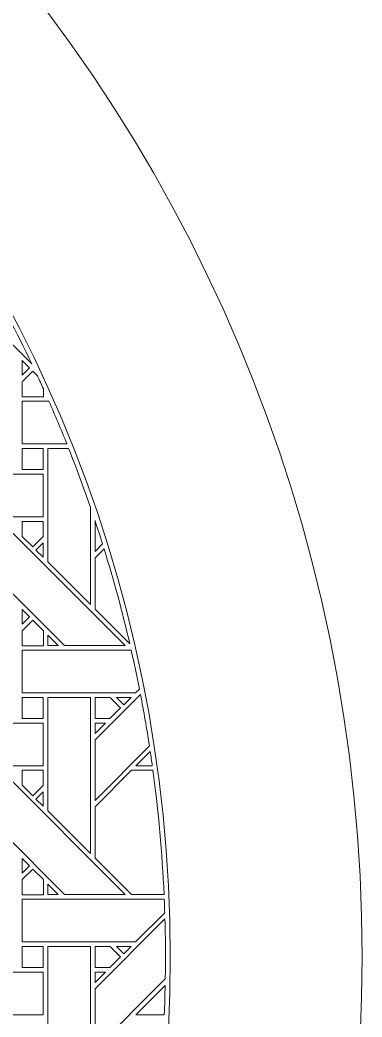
# Model space of a CAD drawing. Header units: inches. Extents: x 6.4 to 18.4, y 3.1 to 15.1.
# Drawn here: x 17.078 to 18.383, y 8.866 to 12.665 of the extents above; entities that cross this region are included whole.
import ezdxf

# ---------------------------------------------------------------- set-up
doc = ezdxf.new("R2010")
doc.units = ezdxf.units.IN
doc.header["$MEASUREMENT"] = 0
doc.layers.add('Design', color=7, linetype='Continuous', lineweight=0)

msp = doc.modelspace()

# ---------------------------------------------------------------- linework, layer by layer
at = {"layer": 'Design'}
for points, knots in [([(12.3829, 15.0948), (9.0691, 15.0948), (6.3829, 12.4085), (6.3829, 9.0948), (6.3829, 5.7811), (9.0691, 3.0948), (12.3829, 3.0948), (15.6966, 3.0948), (18.3829, 5.7811), (18.3829, 9.0948), (18.3829, 12.4085), (15.6966, 15.0948), (12.3829, 15.0948)], [0, 0, 0, 0, 1, 1, 1, 2, 2, 2, 3, 3, 3, 4, 4, 4, 4]), ([(12.3829, 14.3629), (9.4733, 14.3629), (7.1147, 12.0043), (7.1147, 9.0948), (7.1147, 6.1852), (9.4733, 3.8266), (12.3829, 3.8266), (15.2924, 3.8266), (17.651, 6.1852), (17.651, 9.0948), (17.651, 12.0043), (15.2924, 14.3629), (12.3829, 14.3629)], [0, 0, 0, 0, 1, 1, 1, 2, 2, 2, 3, 3, 3, 4, 4, 4, 4]), ([(17.1225, 11.3554), (17.1225, 11.3554), (16.7745, 11.7035), (16.7745, 11.7035), (16.7745, 11.7035), (16.9398, 11.7035), (16.9398, 11.7035), (17.0049, 11.5901), (17.0658, 11.474), (17.1225, 11.3554)], [0, 0, 0, 0, 1, 1, 1, 2, 2, 2, 3, 3, 3, 3]), ([(17.0862, 11.3113), (17.0862, 11.3113), (17.0862, 11.3681), (17.0862, 11.3681), (17.0862, 11.3681), (17.1144, 11.3395), (17.1144, 11.3395), (17.1144, 11.3395), (17.0862, 11.3113), (17.0862, 11.3113)], [0, 0, 0, 0, 1, 1, 1, 2, 2, 2, 3, 3, 3, 3]), ([(17.1669, 11.2297), (17.1669, 11.2297), (17.0862, 11.2297), (17.0862, 11.2297), (17.0862, 11.2297), (17.0862, 11.2869), (17.0862, 11.2869), (17.0862, 11.2869), (17.1265, 11.3273), (17.1265, 11.3273), (17.1265, 11.3273), (17.1441, 11.3097), (17.1441, 11.3097), (17.1518, 11.2933), (17.1594, 11.2767), (17.1669, 11.2602), (17.1669, 11.2602), (17.1669, 11.2297), (17.1669, 11.2297)], [0, 0, 0, 0, 1, 1, 1, 2, 2, 2, 3, 3, 3, 4, 4, 4, 5, 5, 5, 6, 6, 6, 6]), ([(17.1441, 11.3097), (17.1518, 11.2933), (17.1594, 11.2767), (17.1669, 11.2602), (17.1669, 11.2602), (17.1669, 11.2297), (17.1669, 11.2297), (17.1669, 11.2297), (17.0862, 11.2297), (17.0862, 11.2297), (17.0862, 11.2297), (17.0862, 11.2869), (17.0862, 11.2869), (17.0862, 11.2869), (17.1265, 11.3273), (17.1265, 11.3273), (17.1265, 11.3273), (17.1441, 11.3097), (17.1441, 11.3097)], [0, 0, 0, 0, 1, 1, 1, 2, 2, 2, 3, 3, 3, 4, 4, 4, 5, 5, 5, 6, 6, 6, 6]), ([(17.2566, 11.0499), (17.2566, 11.0499), (17.0862, 11.0499), (17.0862, 11.0499), (17.0862, 11.0499), (17.0862, 11.2126), (17.0862, 11.2126), (17.0862, 11.2126), (17.1881, 11.2126), (17.1881, 11.2126), (17.2118, 11.1589), (17.2346, 11.1046), (17.2566, 11.0499)], [0, 0, 0, 0, 1, 1, 1, 2, 2, 2, 3, 3, 3, 4, 4, 4, 4]), ([(17.0862, 10.9519), (17.0862, 10.9519), (17.0862, 11.0327), (17.0862, 11.0327), (17.0862, 11.0327), (17.1665, 11.0327), (17.1665, 11.0327), (17.1665, 11.0327), (17.1665, 10.9519), (17.1665, 10.9519), (17.1665, 10.9519), (17.0862, 10.9519), (17.0862, 10.9519)], [0, 0, 0, 0, 1, 1, 1, 2, 2, 2, 3, 3, 3, 4, 4, 4, 4]), ([(17.1665, 10.9519), (17.1665, 10.9519), (17.0862, 10.9519), (17.0862, 10.9519), (17.0862, 10.9519), (17.0862, 11.0327), (17.0862, 11.0327), (17.0862, 11.0327), (17.1665, 11.0327), (17.1665, 11.0327), (17.1665, 11.0327), (17.1665, 10.9519), (17.1665, 10.9519)], [0, 0, 0, 0, 1, 1, 1, 2, 2, 2, 3, 3, 3, 4, 4, 4, 4]), ([(17.3469, 10.8079), (17.3469, 10.8079), (17.3469, 10.4375), (17.3469, 10.4375), (17.3469, 10.4375), (17.184, 10.6004), (17.184, 10.6004), (17.184, 10.6004), (17.184, 11.0326), (17.184, 11.0326), (17.184, 11.0326), (17.2635, 11.0326), (17.2635, 11.0326), (17.293, 10.9585), (17.3208, 10.8836), (17.3469, 10.8079)], [0, 0, 0, 0, 1, 1, 1, 2, 2, 2, 3, 3, 3, 4, 4, 4, 5, 5, 5, 5]), ([(17.1664, 10.9347), (17.1664, 10.9347), (17.1664, 10.7719), (17.1664, 10.7719), (17.1664, 10.7719), (16.5711, 10.7719), (16.5711, 10.7719), (16.5711, 10.7719), (16.734, 10.9347), (16.734, 10.9347), (16.734, 10.9347), (17.1664, 10.9347), (17.1664, 10.9347)], [0, 0, 0, 0, 1, 1, 1, 2, 2, 2, 3, 3, 3, 4, 4, 4, 4]), ([(16.7745, 10.7548), (16.7745, 10.7548), (17.0054, 10.7548), (17.0054, 10.7548), (17.0054, 10.7548), (17.479, 10.2811), (17.479, 10.2811), (17.479, 10.2811), (17.248, 10.2811), (17.248, 10.2811), (17.248, 10.2811), (16.7745, 10.7548), (16.7745, 10.7548)], [0, 0, 0, 0, 1, 1, 1, 2, 2, 2, 3, 3, 3, 4, 4, 4, 4]), ([(17.0862, 10.7548), (17.0862, 10.7548), (17.1665, 10.7548), (17.1665, 10.7548), (17.1665, 10.7548), (17.1665, 10.6972), (17.1665, 10.6972), (17.1665, 10.6972), (17.1265, 10.6573), (17.1265, 10.6573), (17.1265, 10.6573), (17.0862, 10.6976), (17.0862, 10.6976), (17.0862, 10.6976), (17.0862, 10.7548), (17.0862, 10.7548)], [0, 0, 0, 0, 1, 1, 1, 2, 2, 2, 3, 3, 3, 4, 4, 4, 5, 5, 5, 5]), ([(17.1265, 10.6573), (17.1265, 10.6573), (17.0862, 10.6976), (17.0862, 10.6976), (17.0862, 10.6976), (17.0862, 10.7548), (17.0862, 10.7548), (17.0862, 10.7548), (17.1665, 10.7548), (17.1665, 10.7548), (17.1665, 10.7548), (17.1665, 10.6972), (17.1665, 10.6972), (17.1665, 10.6972), (17.1265, 10.6573), (17.1265, 10.6573)], [0, 0, 0, 0, 1, 1, 1, 2, 2, 2, 3, 3, 3, 4, 4, 4, 5, 5, 5, 5]), ([(17.364, 10.7574), (17.3738, 10.7281), (17.3834, 10.6986), (17.3927, 10.6691), (17.3927, 10.6691), (17.364, 10.6404), (17.364, 10.6404), (17.364, 10.6404), (17.364, 10.7574), (17.364, 10.7574)], [0, 0, 0, 0, 1, 1, 1, 2, 2, 2, 3, 3, 3, 3]), ([(17.1664, 10.6729), (17.1664, 10.6729), (17.1664, 10.6178), (17.1664, 10.6178), (17.1664, 10.6178), (17.1387, 10.6452), (17.1387, 10.6452), (17.1387, 10.6452), (17.1664, 10.6729), (17.1664, 10.6729)], [0, 0, 0, 0, 1, 1, 1, 2, 2, 2, 3, 3, 3, 3]), ([(17.3641, 10.6161), (17.3641, 10.6161), (17.3985, 10.6505), (17.3985, 10.6505), (17.4354, 10.5314), (17.4682, 10.4104), (17.4967, 10.2878), (17.4967, 10.2878), (17.3641, 10.4204), (17.3641, 10.4204), (17.3641, 10.4204), (17.3641, 10.6161), (17.3641, 10.6161)], [0, 0, 0, 0, 1, 1, 1, 2, 2, 2, 3, 3, 3, 4, 4, 4, 4]), ([(17.4967, 10.2878), (17.4967, 10.2878), (17.3641, 10.4204), (17.3641, 10.4204), (17.3641, 10.4204), (17.3641, 10.6161), (17.3641, 10.6161), (17.3641, 10.6161), (17.3985, 10.6505), (17.3985, 10.6505), (17.4354, 10.5314), (17.4682, 10.4104), (17.4967, 10.2878)], [0, 0, 0, 0, 1, 1, 1, 2, 2, 2, 3, 3, 3, 4, 4, 4, 4]), ([(17.0862, 10.3626), (17.0862, 10.3626), (17.0862, 10.4193), (17.0862, 10.4193), (17.0862, 10.4193), (17.1144, 10.3908), (17.1144, 10.3908), (17.1144, 10.3908), (17.0862, 10.3626), (17.0862, 10.3626)], [0, 0, 0, 0, 1, 1, 1, 2, 2, 2, 3, 3, 3, 3]), ([(17.1669, 10.2809), (17.1669, 10.2809), (17.0862, 10.2809), (17.0862, 10.2809), (17.0862, 10.2809), (17.0862, 10.3382), (17.0862, 10.3382), (17.0862, 10.3382), (17.1265, 10.3785), (17.1265, 10.3785), (17.1265, 10.3785), (17.1669, 10.3382), (17.1669, 10.3382), (17.1669, 10.3382), (17.1669, 10.2809), (17.1669, 10.2809)], [0, 0, 0, 0, 1, 1, 1, 2, 2, 2, 3, 3, 3, 4, 4, 4, 5, 5, 5, 5]), ([(17.0862, 10.3382), (17.0862, 10.3382), (17.1265, 10.3785), (17.1265, 10.3785), (17.1265, 10.3785), (17.1669, 10.3382), (17.1669, 10.3382), (17.1669, 10.3382), (17.1669, 10.2809), (17.1669, 10.2809), (17.1669, 10.2809), (17.0862, 10.2809), (17.0862, 10.2809), (17.0862, 10.2809), (17.0862, 10.3382), (17.0862, 10.3382)], [0, 0, 0, 0, 1, 1, 1, 2, 2, 2, 3, 3, 3, 4, 4, 4, 5, 5, 5, 5]), ([(17.2238, 10.2811), (17.2238, 10.2811), (17.1841, 10.2811), (17.1841, 10.2811), (17.1841, 10.2811), (17.1841, 10.3209), (17.1841, 10.3209), (17.1841, 10.3209), (17.2238, 10.2811), (17.2238, 10.2811)], [0, 0, 0, 0, 1, 1, 1, 2, 2, 2, 3, 3, 3, 3]), ([(17.5336, 10.1156), (17.5336, 10.1156), (17.5191, 10.1012), (17.5191, 10.1012), (17.5191, 10.1012), (17.0862, 10.1012), (17.0862, 10.1012), (17.0862, 10.1012), (17.0862, 10.2639), (17.0862, 10.2639), (17.0862, 10.2639), (17.5021, 10.2639), (17.5021, 10.2639), (17.5133, 10.2147), (17.5238, 10.1653), (17.5336, 10.1156)], [0, 0, 0, 0, 1, 1, 1, 2, 2, 2, 3, 3, 3, 4, 4, 4, 5, 5, 5, 5]), ([(17.0862, 10.0031), (17.0862, 10.0031), (17.0862, 10.0839), (17.0862, 10.0839), (17.0862, 10.0839), (17.1665, 10.0839), (17.1665, 10.0839), (17.1665, 10.0839), (17.1665, 10.0031), (17.1665, 10.0031), (17.1665, 10.0031), (17.0862, 10.0031), (17.0862, 10.0031)], [0, 0, 0, 0, 1, 1, 1, 2, 2, 2, 3, 3, 3, 4, 4, 4, 4]), ([(17.1665, 10.0031), (17.1665, 10.0031), (17.0862, 10.0031), (17.0862, 10.0031), (17.0862, 10.0031), (17.0862, 10.0839), (17.0862, 10.0839), (17.0862, 10.0839), (17.1665, 10.0839), (17.1665, 10.0839), (17.1665, 10.0839), (17.1665, 10.0031), (17.1665, 10.0031)], [0, 0, 0, 0, 1, 1, 1, 2, 2, 2, 3, 3, 3, 4, 4, 4, 4]), ([(17.184, 9.6517), (17.184, 9.6517), (17.184, 10.0839), (17.184, 10.0839), (17.184, 10.0839), (17.3469, 10.0839), (17.3469, 10.0839), (17.3469, 10.0839), (17.3469, 9.4888), (17.3469, 9.4888), (17.3469, 9.4888), (17.184, 9.6517), (17.184, 9.6517)], [0, 0, 0, 0, 1, 1, 1, 2, 2, 2, 3, 3, 3, 4, 4, 4, 4]), ([(17.5716, 9.8993), (17.5716, 9.8993), (17.364, 9.6917), (17.364, 9.6917), (17.364, 9.6917), (17.364, 9.9218), (17.364, 9.9218), (17.364, 9.9218), (17.5376, 10.0953), (17.5376, 10.0953), (17.5501, 10.0304), (17.5615, 9.965), (17.5716, 9.8993)], [0, 0, 0, 0, 1, 1, 1, 2, 2, 2, 3, 3, 3, 4, 4, 4, 4]), ([(17.3641, 10.0839), (17.3641, 10.0839), (17.4211, 10.0839), (17.4211, 10.0839), (17.4263, 10.0788), (17.457, 10.048), (17.4615, 10.0436), (17.4615, 10.0436), (17.421, 10.0032), (17.421, 10.0032), (17.421, 10.0032), (17.3641, 10.0032), (17.3641, 10.0032), (17.3641, 10.0032), (17.3641, 10.0839), (17.3641, 10.0839)], [0, 0, 0, 0, 1, 1, 1, 2, 2, 2, 3, 3, 3, 4, 4, 4, 5, 5, 5, 5]), ([(17.4615, 10.0436), (17.4615, 10.0436), (17.421, 10.0032), (17.421, 10.0032), (17.421, 10.0032), (17.3641, 10.0032), (17.3641, 10.0032), (17.3641, 10.0032), (17.3641, 10.0839), (17.3641, 10.0839), (17.3641, 10.0839), (17.4211, 10.0839), (17.4211, 10.0839), (17.4263, 10.0788), (17.4571, 10.048), (17.4615, 10.0436)], [0, 0, 0, 0, 1, 1, 1, 2, 2, 2, 3, 3, 3, 4, 4, 4, 5, 5, 5, 5]), ([(17.4455, 10.0839), (17.4455, 10.0839), (17.5019, 10.0839), (17.5019, 10.0839), (17.5019, 10.0839), (17.4736, 10.0557), (17.4736, 10.0557), (17.4736, 10.0557), (17.4455, 10.0839), (17.4455, 10.0839)], [0, 0, 0, 0, 1, 1, 1, 2, 2, 2, 3, 3, 3, 3]), ([(17.1664, 9.986), (17.1664, 9.986), (17.1664, 9.8232), (17.1664, 9.8232), (17.1664, 9.8232), (16.5711, 9.8232), (16.5711, 9.8232), (16.5711, 9.8232), (16.734, 9.986), (16.734, 9.986), (16.734, 9.986), (17.1664, 9.986), (17.1664, 9.986)], [0, 0, 0, 0, 1, 1, 1, 2, 2, 2, 3, 3, 3, 4, 4, 4, 4]), ([(17.4039, 9.986), (17.4039, 9.986), (17.364, 9.9462), (17.364, 9.9462), (17.364, 9.9462), (17.364, 9.986), (17.364, 9.986), (17.364, 9.986), (17.4039, 9.986), (17.4039, 9.986)], [0, 0, 0, 0, 1, 1, 1, 2, 2, 2, 3, 3, 3, 3]), ([(17.5827, 9.8232), (17.5827, 9.8232), (17.5199, 9.8232), (17.5199, 9.8232), (17.5199, 9.8232), (17.5747, 9.8781), (17.5747, 9.8781), (17.5775, 9.8598), (17.5801, 9.8415), (17.5827, 9.8232)], [0, 0, 0, 0, 1, 1, 1, 2, 2, 2, 3, 3, 3, 3]), ([(17.479, 9.3324), (17.479, 9.3324), (17.248, 9.3324), (17.248, 9.3324), (17.248, 9.3324), (16.7745, 9.8061), (16.7745, 9.8061), (16.7745, 9.8061), (17.0054, 9.8061), (17.0054, 9.8061), (17.0054, 9.8061), (17.479, 9.3324), (17.479, 9.3324)], [0, 0, 0, 0, 1, 1, 1, 2, 2, 2, 3, 3, 3, 4, 4, 4, 4]), ([(17.0862, 9.8061), (17.0862, 9.8061), (17.1665, 9.8061), (17.1665, 9.8061), (17.1665, 9.8061), (17.1665, 9.7485), (17.1665, 9.7485), (17.1665, 9.7485), (17.1265, 9.7085), (17.1265, 9.7085), (17.1265, 9.7085), (17.0862, 9.7489), (17.0862, 9.7489), (17.0862, 9.7489), (17.0862, 9.8061), (17.0862, 9.8061)], [0, 0, 0, 0, 1, 1, 1, 2, 2, 2, 3, 3, 3, 4, 4, 4, 5, 5, 5, 5]), ([(17.1265, 9.7085), (17.1265, 9.7085), (17.0862, 9.7489), (17.0862, 9.7489), (17.0862, 9.7489), (17.0862, 9.8061), (17.0862, 9.8061), (17.0862, 9.8061), (17.1665, 9.8061), (17.1665, 9.8061), (17.1665, 9.8061), (17.1665, 9.7485), (17.1665, 9.7485), (17.1665, 9.7485), (17.1265, 9.7085), (17.1265, 9.7085)], [0, 0, 0, 0, 1, 1, 1, 2, 2, 2, 3, 3, 3, 4, 4, 4, 5, 5, 5, 5]), ([(17.3641, 9.6673), (17.3641, 9.6673), (17.5028, 9.8061), (17.5028, 9.8061), (17.5028, 9.8061), (17.585, 9.8061), (17.585, 9.8061), (17.6061, 9.6502), (17.6203, 9.4923), (17.6275, 9.3324), (17.6275, 9.3324), (17.5033, 9.3324), (17.5033, 9.3324), (17.5033, 9.3324), (17.3641, 9.4717), (17.3641, 9.4717), (17.3641, 9.4717), (17.3641, 9.6673), (17.3641, 9.6673)], [0, 0, 0, 0, 1, 1, 1, 2, 2, 2, 3, 3, 3, 4, 4, 4, 5, 5, 5, 6, 6, 6, 6]), ([(17.6275, 9.3324), (17.6275, 9.3324), (17.5033, 9.3324), (17.5033, 9.3324), (17.5033, 9.3324), (17.3641, 9.4717), (17.3641, 9.4717), (17.3641, 9.4717), (17.3641, 9.6673), (17.3641, 9.6673), (17.3641, 9.6673), (17.5028, 9.8061), (17.5028, 9.8061), (17.5028, 9.8061), (17.585, 9.8061), (17.585, 9.8061), (17.6061, 9.6502), (17.6203, 9.4923), (17.6275, 9.3324)], [0, 0, 0, 0, 1, 1, 1, 2, 2, 2, 3, 3, 3, 4, 4, 4, 5, 5, 5, 6, 6, 6, 6]), ([(17.1664, 9.7242), (17.1664, 9.7242), (17.1664, 9.6691), (17.1664, 9.6691), (17.1664, 9.6691), (17.1387, 9.6964), (17.1387, 9.6964), (17.1387, 9.6964), (17.1664, 9.7242), (17.1664, 9.7242)], [0, 0, 0, 0, 1, 1, 1, 2, 2, 2, 3, 3, 3, 3]), ([(17.0862, 9.4138), (17.0862, 9.4138), (17.0862, 9.4706), (17.0862, 9.4706), (17.0862, 9.4706), (17.1144, 9.442), (17.1144, 9.442), (17.1144, 9.442), (17.0862, 9.4138), (17.0862, 9.4138)], [0, 0, 0, 0, 1, 1, 1, 2, 2, 2, 3, 3, 3, 3]), ([(17.1669, 9.3322), (17.1669, 9.3322), (17.0862, 9.3322), (17.0862, 9.3322), (17.0862, 9.3322), (17.0862, 9.3895), (17.0862, 9.3895), (17.0862, 9.3895), (17.1265, 9.4298), (17.1265, 9.4298), (17.1265, 9.4298), (17.1669, 9.3895), (17.1669, 9.3895), (17.1669, 9.3895), (17.1669, 9.3322), (17.1669, 9.3322)], [0, 0, 0, 0, 1, 1, 1, 2, 2, 2, 3, 3, 3, 4, 4, 4, 5, 5, 5, 5]), ([(17.0862, 9.3895), (17.0862, 9.3895), (17.1265, 9.4298), (17.1265, 9.4298), (17.1265, 9.4298), (17.1669, 9.3895), (17.1669, 9.3895), (17.1669, 9.3895), (17.1669, 9.3322), (17.1669, 9.3322), (17.1669, 9.3322), (17.0862, 9.3322), (17.0862, 9.3322), (17.0862, 9.3322), (17.0862, 9.3895), (17.0862, 9.3895)], [0, 0, 0, 0, 1, 1, 1, 2, 2, 2, 3, 3, 3, 4, 4, 4, 5, 5, 5, 5]), ([(17.2238, 9.3324), (17.2238, 9.3324), (17.1841, 9.3324), (17.1841, 9.3324), (17.1841, 9.3324), (17.1841, 9.3722), (17.1841, 9.3722), (17.1841, 9.3722), (17.2238, 9.3324), (17.2238, 9.3324)], [0, 0, 0, 0, 1, 1, 1, 2, 2, 2, 3, 3, 3, 3]), ([(17.6301, 9.2634), (17.6301, 9.2634), (17.5191, 9.1525), (17.5191, 9.1525), (17.5191, 9.1525), (17.0862, 9.1525), (17.0862, 9.1525), (17.0862, 9.1525), (17.0862, 9.3152), (17.0862, 9.3152), (17.0862, 9.3152), (17.6282, 9.3152), (17.6282, 9.3152), (17.6289, 9.2979), (17.6295, 9.2807), (17.6301, 9.2634)], [0, 0, 0, 0, 1, 1, 1, 2, 2, 2, 3, 3, 3, 4, 4, 4, 5, 5, 5, 5]), ([(17.364, 8.743), (17.364, 8.743), (17.364, 8.9731), (17.364, 8.9731), (17.364, 8.9731), (17.6308, 9.2398), (17.6308, 9.2398), (17.6321, 9.1916), (17.6329, 9.1433), (17.6329, 9.0948), (17.6329, 9.0668), (17.6326, 9.0389), (17.6321, 9.0111), (17.6321, 9.0111), (17.364, 8.743), (17.364, 8.743)], [0, 0, 0, 0, 1, 1, 1, 2, 2, 2, 3, 3, 3, 4, 4, 4, 5, 5, 5, 5]), ([(17.0862, 9.0544), (17.0862, 9.0544), (17.0862, 9.1352), (17.0862, 9.1352), (17.0862, 9.1352), (17.1665, 9.1352), (17.1665, 9.1352), (17.1665, 9.1352), (17.1665, 9.0544), (17.1665, 9.0544), (17.1665, 9.0544), (17.0862, 9.0544), (17.0862, 9.0544)], [0, 0, 0, 0, 1, 1, 1, 2, 2, 2, 3, 3, 3, 4, 4, 4, 4]), ([(17.0862, 9.0544), (17.0862, 9.0544), (17.0862, 9.1352), (17.0862, 9.1352), (17.0862, 9.1352), (17.1665, 9.1352), (17.1665, 9.1352), (17.1665, 9.1352), (17.1665, 9.0544), (17.1665, 9.0544), (17.1665, 9.0544), (17.0862, 9.0544), (17.0862, 9.0544)], [0, 0, 0, 0, 1, 1, 1, 2, 2, 2, 3, 3, 3, 4, 4, 4, 4]), ([(17.3469, 8.5401), (17.3469, 8.5401), (17.184, 8.703), (17.184, 8.703), (17.184, 8.703), (17.184, 9.1352), (17.184, 9.1352), (17.184, 9.1352), (17.3469, 9.1352), (17.3469, 9.1352), (17.3469, 9.1352), (17.3469, 8.5401), (17.3469, 8.5401)], [0, 0, 0, 0, 1, 1, 1, 2, 2, 2, 3, 3, 3, 4, 4, 4, 4]), ([(17.3641, 9.1352), (17.3641, 9.1352), (17.4211, 9.1352), (17.4211, 9.1352), (17.4263, 9.1301), (17.457, 9.0993), (17.4615, 9.0948), (17.4615, 9.0948), (17.421, 9.0544), (17.421, 9.0544), (17.421, 9.0544), (17.3641, 9.0544), (17.3641, 9.0544), (17.3641, 9.0544), (17.3641, 9.1352), (17.3641, 9.1352)], [0, 0, 0, 0, 1, 1, 1, 2, 2, 2, 3, 3, 3, 4, 4, 4, 5, 5, 5, 5]), ([(17.3641, 9.0544), (17.3641, 9.0544), (17.3641, 9.1352), (17.3641, 9.1352), (17.3641, 9.1352), (17.4211, 9.1352), (17.4211, 9.1352), (17.4266, 9.1298), (17.4615, 9.0948), (17.4615, 9.0948), (17.4615, 9.0948), (17.421, 9.0544), (17.421, 9.0544), (17.421, 9.0544), (17.3641, 9.0544), (17.3641, 9.0544)], [0, 0, 0, 0, 1, 1, 1, 2, 2, 2, 3, 3, 3, 4, 4, 4, 5, 5, 5, 5]), ([(17.4455, 9.1352), (17.4455, 9.1352), (17.5019, 9.1352), (17.5019, 9.1352), (17.5019, 9.1352), (17.4736, 9.107), (17.4736, 9.107), (17.4736, 9.107), (17.4455, 9.1352), (17.4455, 9.1352)], [0, 0, 0, 0, 1, 1, 1, 2, 2, 2, 3, 3, 3, 3]), ([(17.1664, 9.0373), (17.1664, 9.0373), (17.1664, 8.8745), (17.1664, 8.8745), (17.1664, 8.8745), (16.5711, 8.8745), (16.5711, 8.8745), (16.5711, 8.8745), (16.734, 9.0373), (16.734, 9.0373), (16.734, 9.0373), (17.1664, 9.0373), (17.1664, 9.0373)], [0, 0, 0, 0, 1, 1, 1, 2, 2, 2, 3, 3, 3, 4, 4, 4, 4]), ([(17.4039, 9.0373), (17.4039, 9.0373), (17.364, 8.9974), (17.364, 8.9974), (17.364, 8.9974), (17.364, 9.0373), (17.364, 9.0373), (17.364, 9.0373), (17.4039, 9.0373), (17.4039, 9.0373)], [0, 0, 0, 0, 1, 1, 1, 2, 2, 2, 3, 3, 3, 3]), ([(17.6282, 8.8745), (17.6282, 8.8745), (17.5199, 8.8745), (17.5199, 8.8745), (17.5199, 8.8745), (17.6316, 8.9862), (17.6316, 8.9862), (17.6309, 8.9489), (17.6298, 8.9116), (17.6282, 8.8745)], [0, 0, 0, 0, 1, 1, 1, 2, 2, 2, 3, 3, 3, 3])]:
    msp.add_open_spline(points, degree=3, knots=knots, dxfattribs=at)

doc.saveas('drawing.dxf')
